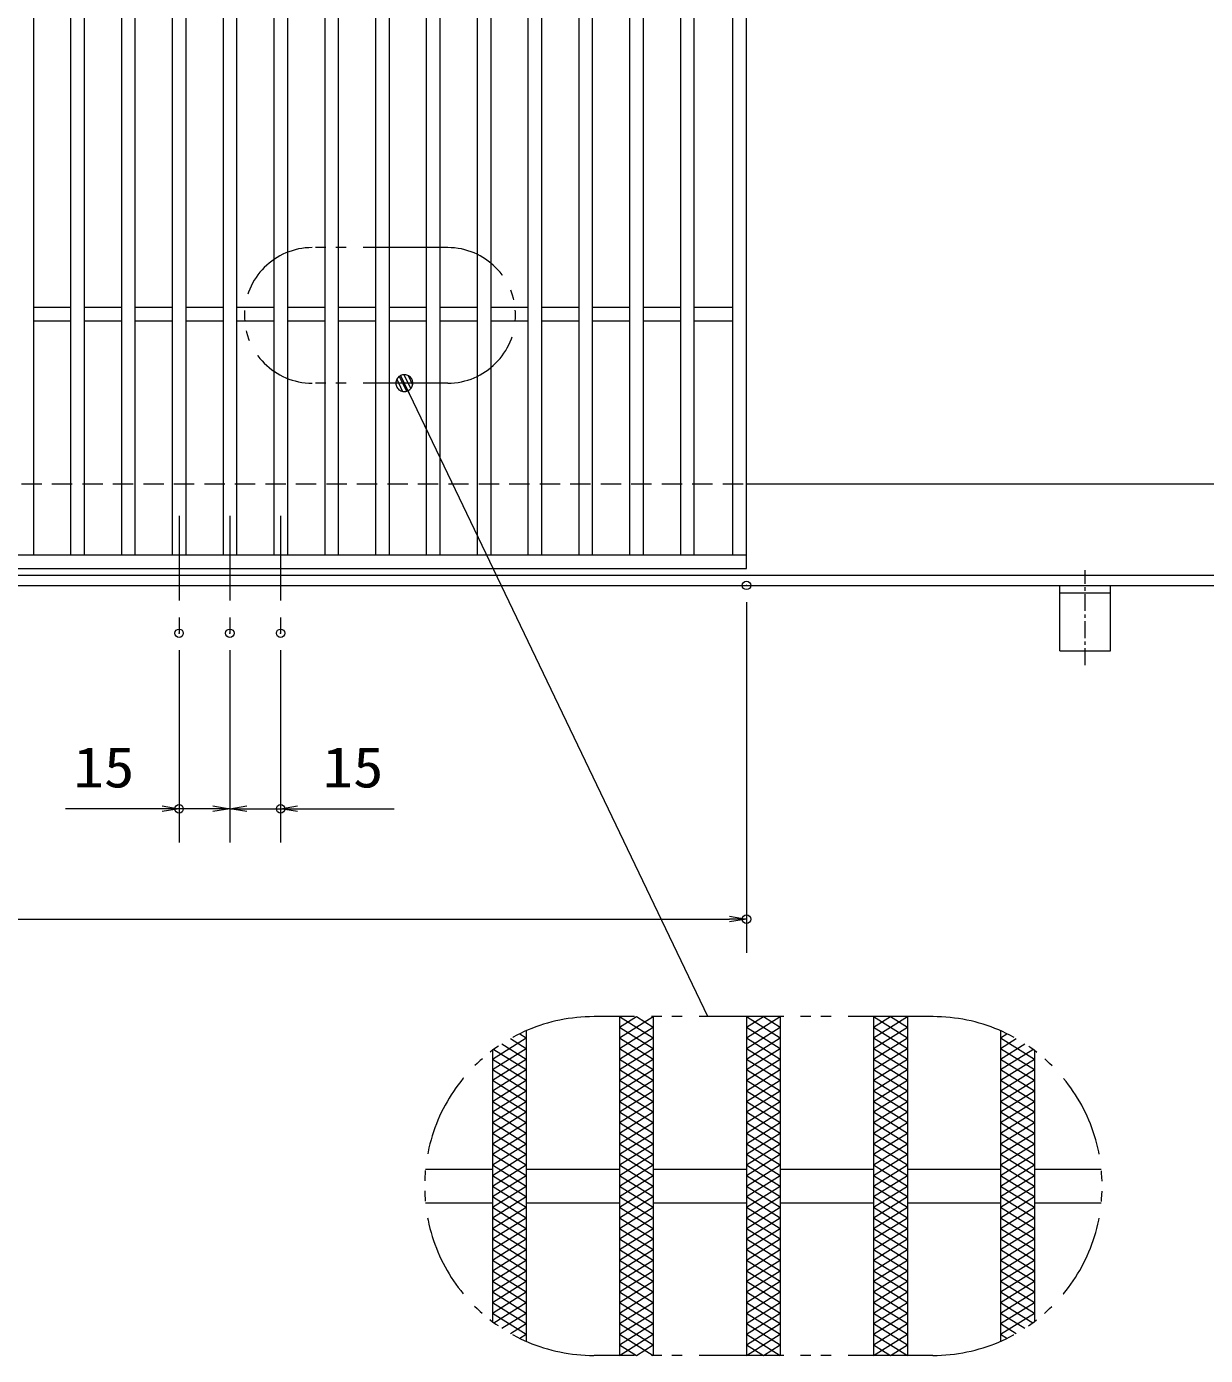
# Model space of a CAD drawing. Units: millimetres, scale not verified. Extents: x -1050 to 1050, y -742 to 742.
# Drawn here: x -7.9 to 340, y -49.8 to 342.4 of the extents above; entities that cross this region are included whole.
import ezdxf
from ezdxf.enums import TextEntityAlignment as Align

# ---------------------------------------------------------------- set-up
doc = ezdxf.new("R2010")
doc.units = ezdxf.units.MM
doc.header["$LTSCALE"] = 5
doc.header["$PDMODE"] = 32
doc.header["$PDSIZE"] = 2.5
for name, pattern in [('CHAIN1', [8, 5, -1, 1, -1]), ('DASHED1', [1.8, 1.2, -0.6]), ('DOUBLE_CHAIN1', [8.8, 5, -1, 0.6, -0.6, 0.6, -1])]:
    doc.linetypes.add(name, pattern=pattern)
for name, color, linetype, lineweight in [('0-1_寸法注釈', 2, 'Continuous', 9), ('0-2_想像線', 134, 'DOUBLE_CHAIN1', 9), ('0-3_ハッチング', 4, 'Continuous', 9), ('0-4_0', 2, 'Continuous', 9), ('0-5_DEFPOINTS', 134, 'Continuous', 9), ('0-6_枠', 7, 'Continuous', 9), ('0-7_蓋', 5, 'Continuous', 9), ('0-8_アンカー', 7, 'Continuous', 9), ('0-9_中心線', 6, 'CHAIN1', 9), ('0-A_溝開口', 4, 'DASHED1', 9)]:
    doc.layers.add(name, color=color, linetype=linetype, lineweight=lineweight)
doc.styles.add('ＭＳ ゴシック', font='')
doc.styles.get('ＭＳ ゴシック').set_extended_font_data('MS Gothic')

# ---------------------------------------------------------------- blocks, each defined once
blk = doc.blocks.new('_OPEN')
at = {"layer": '0-4_0'}
blk.add_line((0, 0), (-5, 0), dxfattribs=at)
blk.add_lwpolyline([(-5, 0.833), (0, 0), (-5, -0.833)], dxfattribs=at)
blk = doc.blocks.new('A$C5D7C781A')
at = {"layer": '0-8_アンカー', "color": 6, "linetype": 'CHAIN1'}
blk.add_line((37.5, 140.11), (37.5, 0), dxfattribs=at)
at = {"layer": '0-8_アンカー'}
for p, q in [((0, 118.78), (0, 22.26)), ((0, 118.78), (75, 118.78)), ((75, 118.78), (75, 22.26)), ((75, 33.76), (0, 33.76)), ((0, 22.26), (75, 22.26))]:
    blk.add_line(p, q, dxfattribs=at)
blk = doc.blocks.new('_Dot')
at = {"layer": '0-4_0'}
for p, q in [((-2.5, 0), (-5, 0)), ((2.445, 0.5), (-2.445, 0.5)), ((1.997, 1.5), (-1.997, 1.5)), ((2.289, -0.995), (-2.289, -0.995)), ((1.499, -1.995), (-1.499, -1.995))]:
    blk.add_line(p, q, dxfattribs=at)
for points in [[(2.5, 0), (2.48, 0.313), (2.421, 0.622), (2.324, 0.92), (2.191, 1.204), (2.023, 1.469), (1.822, 1.711), (1.594, 1.926), (1.34, 2.111), (1.064, 2.262), (0.773, 2.378), (0.468, 2.456), (0.157, 2.495), (-0.157, 2.495), (-0.468, 2.456), (-0.773, 2.378), (-1.064, 2.262), (-1.34, 2.111), (-1.594, 1.926), (-1.822, 1.711), (-2.023, 1.469), (-2.191, 1.204), (-2.324, 0.92), (-2.421, 0.622), (-2.48, 0.313), (-2.5, 0), (0, 0)], [(-2.5, 0), (-2.48, -0.313), (-2.421, -0.622), (-2.324, -0.92), (-2.191, -1.204), (-2.023, -1.469), (-1.822, -1.711), (-1.594, -1.926), (-1.34, -2.111), (-1.064, -2.262), (-0.773, -2.378), (-0.468, -2.456), (-0.157, -2.495), (0.157, -2.495), (0.468, -2.456), (0.773, -2.378), (1.064, -2.262), (1.34, -2.111), (1.594, -1.926), (1.822, -1.711), (2.023, -1.469), (2.191, -1.204), (2.324, -0.92), (2.421, -0.622), (2.48, -0.313), (2.5, 0), (0, 0)]]:
    blk.add_lwpolyline(points, close=True, dxfattribs=at)

msp = doc.modelspace()

# ---------------------------------------------------------------- linework, layer by layer
at = {"layer": '0-1_寸法注釈'}
for p, q in [((193.136, 50.159), (103.978, 236.268)), ((204.55, 172.475), (204.55, 68.953)), ((37.05, 158.328), (37.05, 101.522)), ((52.05, 158.328), (52.05, 101.522)), ((52.05, 158.328), (52.05, 101.522)), ((67.05, 158.328), (67.05, 101.522)), ((32.05, 111.522), (3.513, 111.522)), ((52.05, 111.522), (37.05, 111.522)), ((47.05, 111.522), (42.05, 111.522)), ((52.05, 111.522), (67.05, 111.522)), ((57.05, 111.522), (62.05, 111.522)), ((72.05, 111.522), (100.587, 111.522)), ((-785.45, 78.953), (199.55, 78.953))]:
    msp.add_line(p, q, dxfattribs=at)
at = {"layer": '0-2_想像線'}
for p, q in [((116.372, 277.17), (76.372, 277.17)), ((116.372, 237.17), (76.372, 237.17)), ((259.55, 50.159), (159.55, 50.159)), ((259.55, -49.841), (159.55, -49.841))]:
    msp.add_line(p, q, dxfattribs=at)
for centre, radius, start, end in [((76.372, 257.17), 20, 90, 270), ((116.372, 257.17), 20, 270, 90), ((159.55, 0.159), 50, 90, 270), ((259.55, 0.159), 50, 270, 90)]:
    msp.add_arc(centre, radius, start, end, dxfattribs=at)
at = {"layer": '0-3_ハッチング'}
for p, q in [((167.05, 43.909), (177.05, 50.159)), ((167.05, 50.159), (177.05, 43.909)), ((167.05, 47.034), (172.05, 50.159)), ((172.05, 50.159), (177.05, 47.034)), ((204.55, 43.909), (214.55, 50.159)), ((204.55, 50.159), (214.55, 43.909)), ((204.55, 47.034), (209.55, 50.159)), ((209.55, 50.159), (214.55, 47.034)), ((242.05, 43.909), (252.05, 50.159)), ((242.05, 50.159), (252.05, 43.909)), ((242.05, 47.034), (247.05, 50.159)), ((247.05, 50.159), (252.05, 47.034)), ((129.55, 37.659), (139.55, 43.909)), ((134.925, 43.675), (139.55, 40.784)), ((137.64, 45.103), (139.55, 43.909)), ((167.05, 40.784), (177.05, 47.034)), ((167.05, 47.034), (177.05, 40.784)), ((167.05, 37.659), (177.05, 43.909)), ((167.05, 43.909), (177.05, 37.659)), ((204.55, 40.784), (214.55, 47.034)), ((204.55, 47.034), (214.55, 40.784)), ((204.55, 37.659), (214.55, 43.909)), ((204.55, 43.909), (214.55, 37.659)), ((242.05, 40.784), (252.05, 47.034)), ((242.05, 47.034), (252.05, 40.784)), ((242.05, 37.659), (252.05, 43.909)), ((242.05, 43.909), (252.05, 37.659)), ((279.55, 43.909), (281.46, 45.103)), ((279.55, 43.909), (289.55, 37.659)), ((279.55, 40.784), (284.175, 43.675)), ((129.55, 34.534), (139.55, 40.784)), ((130.007, 40.498), (139.55, 34.534)), ((132.386, 42.137), (139.55, 37.659)), ((167.05, 34.534), (177.05, 40.784)), ((167.05, 40.784), (177.05, 34.534)), ((204.55, 34.534), (214.55, 40.784)), ((204.55, 40.784), (214.55, 34.534)), ((242.05, 34.534), (252.05, 40.784)), ((242.05, 40.784), (252.05, 34.534)), ((279.55, 37.659), (286.714, 42.137)), ((279.55, 40.784), (289.55, 34.534)), ((279.55, 34.534), (289.093, 40.498)), ((129.55, 37.659), (139.55, 31.409)), ((129.55, 31.409), (139.55, 37.659)), ((167.05, 37.659), (177.05, 31.409)), ((167.05, 31.409), (177.05, 37.659)), ((204.55, 37.659), (214.55, 31.409)), ((204.55, 31.409), (214.55, 37.659)), ((242.05, 37.659), (252.05, 31.409)), ((242.05, 31.409), (252.05, 37.659)), ((279.55, 37.659), (289.55, 31.409)), ((279.55, 31.409), (289.55, 37.659)), ((129.55, 34.534), (139.55, 28.284)), ((129.55, 28.284), (139.55, 34.534)), ((129.55, 31.409), (139.55, 25.159)), ((129.55, 25.159), (139.55, 31.409)), ((167.05, 34.534), (177.05, 28.284)), ((167.05, 28.284), (177.05, 34.534)), ((167.05, 31.409), (177.05, 25.159)), ((167.05, 25.159), (177.05, 31.409)), ((204.55, 34.534), (214.55, 28.284)), ((204.55, 28.284), (214.55, 34.534)), ((204.55, 31.409), (214.55, 25.159)), ((204.55, 25.159), (214.55, 31.409)), ((242.05, 34.534), (252.05, 28.284)), ((242.05, 28.284), (252.05, 34.534)), ((242.05, 31.409), (252.05, 25.159)), ((242.05, 25.159), (252.05, 31.409)), ((279.55, 34.534), (289.55, 28.284)), ((279.55, 28.284), (289.55, 34.534)), ((279.55, 31.409), (289.55, 25.159)), ((279.55, 25.159), (289.55, 31.409)), ((129.55, 28.284), (139.55, 22.034)), ((129.55, 22.034), (139.55, 28.284)), ((167.05, 28.284), (177.05, 22.034)), ((167.05, 22.034), (177.05, 28.284)), ((204.55, 28.284), (214.55, 22.034)), ((204.55, 22.034), (214.55, 28.284)), ((242.05, 28.284), (252.05, 22.034)), ((242.05, 22.034), (252.05, 28.284)), ((279.55, 28.284), (289.55, 22.034)), ((279.55, 22.034), (289.55, 28.284)), ((129.55, 25.159), (139.55, 18.909)), ((129.55, 18.909), (139.55, 25.159)), ((167.05, 18.909), (177.05, 25.159)), ((167.05, 25.159), (177.05, 18.909)), ((204.55, 25.159), (214.55, 18.909)), ((204.55, 18.909), (214.55, 25.159)), ((242.05, 25.159), (252.05, 18.909)), ((242.05, 18.909), (252.05, 25.159)), ((279.55, 25.159), (289.55, 18.909)), ((279.55, 18.909), (289.55, 25.159)), ((129.55, 22.034), (139.55, 15.784)), ((129.55, 15.784), (139.55, 22.034)), ((167.05, 22.034), (177.05, 15.784)), ((167.05, 15.784), (177.05, 22.034)), ((204.55, 22.034), (214.55, 15.784)), ((204.55, 15.784), (214.55, 22.034)), ((242.05, 22.034), (252.05, 15.784)), ((242.05, 15.784), (252.05, 22.034)), ((279.55, 22.034), (289.55, 15.784)), ((279.55, 15.784), (289.55, 22.034)), ((129.55, 12.659), (139.55, 18.909)), ((129.55, 18.909), (139.55, 12.659)), ((129.55, 9.534), (139.55, 15.784)), ((129.55, 15.784), (139.55, 9.534)), ((167.05, 12.659), (177.05, 18.909)), ((167.05, 18.909), (177.05, 12.659)), ((167.05, 9.534), (177.05, 15.784)), ((167.05, 15.784), (177.05, 9.534)), ((204.55, 12.659), (214.55, 18.909)), ((204.55, 18.909), (214.55, 12.659)), ((204.55, 9.534), (214.55, 15.784)), ((204.55, 15.784), (214.55, 9.534)), ((242.05, 12.659), (252.05, 18.909)), ((242.05, 18.909), (252.05, 12.659)), ((242.05, 9.534), (252.05, 15.784)), ((242.05, 15.784), (252.05, 9.534)), ((279.55, 12.659), (289.55, 18.909)), ((279.55, 18.909), (289.55, 12.659)), ((279.55, 9.534), (289.55, 15.784)), ((279.55, 15.784), (289.55, 9.534)), ((129.55, 6.409), (139.55, 12.659)), ((129.55, 12.659), (139.55, 6.409)), ((167.05, 6.409), (177.05, 12.659)), ((167.05, 12.659), (177.05, 6.409)), ((204.55, 6.409), (214.55, 12.659)), ((204.55, 12.659), (214.55, 6.409)), ((242.05, 6.409), (252.05, 12.659)), ((242.05, 12.659), (252.05, 6.409)), ((279.55, 6.409), (289.55, 12.659)), ((279.55, 12.659), (289.55, 6.409)), ((129.55, 3.284), (139.55, 9.534)), ((129.55, 9.534), (139.55, 3.284)), ((167.05, 3.284), (177.05, 9.534)), ((167.05, 9.534), (177.05, 3.284)), ((204.55, 3.284), (214.55, 9.534)), ((204.55, 9.534), (214.55, 3.284)), ((242.05, 3.284), (252.05, 9.534)), ((242.05, 9.534), (252.05, 3.284)), ((279.55, 3.284), (289.55, 9.534)), ((279.55, 9.534), (289.55, 3.284)), ((129.55, 0.159), (139.55, 6.409)), ((129.55, 6.409), (139.55, 0.159)), ((167.05, 0.159), (177.05, 6.409)), ((167.05, 6.409), (177.05, 0.159)), ((204.55, 0.159), (214.55, 6.409)), ((204.55, 6.409), (214.55, 0.159)), ((242.05, 0.159), (252.05, 6.409)), ((242.05, 6.409), (252.05, 0.159)), ((279.55, 0.159), (289.55, 6.409)), ((279.55, 6.409), (289.55, 0.159)), ((129.55, -2.966), (139.55, 3.284)), ((129.55, 3.284), (139.55, -2.966)), ((129.55, -6.091), (139.55, 0.159)), ((129.55, 0.159), (139.55, -6.091)), ((167.05, -2.966), (177.05, 3.284)), ((167.05, 3.284), (177.05, -2.966)), ((167.05, -6.091), (177.05, 0.159)), ((167.05, 0.159), (177.05, -6.091)), ((204.55, -2.966), (214.55, 3.284)), ((204.55, 3.284), (214.55, -2.966)), ((204.55, -6.091), (214.55, 0.159)), ((204.55, 0.159), (214.55, -6.091)), ((242.05, -2.966), (252.05, 3.284)), ((242.05, 3.284), (252.05, -2.966)), ((242.05, -6.091), (252.05, 0.159)), ((242.05, 0.159), (252.05, -6.091)), ((279.55, -2.966), (289.55, 3.284)), ((279.55, 3.284), (289.55, -2.966)), ((279.55, -6.091), (289.55, 0.159)), ((279.55, 0.159), (289.55, -6.091)), ((129.55, -9.216), (139.55, -2.966)), ((129.55, -2.966), (139.55, -9.216)), ((167.05, -9.216), (177.05, -2.966)), ((167.05, -2.966), (177.05, -9.216)), ((204.55, -9.216), (214.55, -2.966)), ((204.55, -2.966), (214.55, -9.216)), ((242.05, -9.216), (252.05, -2.966)), ((242.05, -2.966), (252.05, -9.216)), ((279.55, -9.216), (289.55, -2.966)), ((279.55, -2.966), (289.55, -9.216)), ((129.55, -12.341), (139.55, -6.091)), ((129.55, -6.091), (139.55, -12.341)), ((167.05, -12.341), (177.05, -6.091)), ((167.05, -6.091), (177.05, -12.341)), ((204.55, -12.341), (214.55, -6.091)), ((204.55, -6.091), (214.55, -12.341)), ((242.05, -12.341), (252.05, -6.091)), ((242.05, -6.091), (252.05, -12.341)), ((279.55, -12.341), (289.55, -6.091)), ((279.55, -6.091), (289.55, -12.341)), ((129.55, -15.466), (139.55, -9.216)), ((129.55, -9.216), (139.55, -15.466)), ((167.05, -15.466), (177.05, -9.216)), ((167.05, -9.216), (177.05, -15.466)), ((204.55, -15.466), (214.55, -9.216)), ((204.55, -9.216), (214.55, -15.466)), ((242.05, -15.466), (252.05, -9.216)), ((242.05, -9.216), (252.05, -15.466)), ((279.55, -15.466), (289.55, -9.216)), ((279.55, -9.216), (289.55, -15.466)), ((129.55, -18.591), (139.55, -12.341)), ((129.55, -12.341), (139.55, -18.591)), ((129.55, -21.716), (139.55, -15.466)), ((129.55, -15.466), (139.55, -21.716)), ((167.05, -18.591), (177.05, -12.341)), ((167.05, -12.341), (177.05, -18.591)), ((167.05, -21.716), (177.05, -15.466)), ((167.05, -15.466), (177.05, -21.716)), ((204.55, -18.591), (214.55, -12.341)), ((204.55, -12.341), (214.55, -18.591)), ((204.55, -21.716), (214.55, -15.466)), ((204.55, -15.466), (214.55, -21.716)), ((242.05, -18.591), (252.05, -12.341)), ((242.05, -12.341), (252.05, -18.591)), ((242.05, -21.716), (252.05, -15.466)), ((242.05, -15.466), (252.05, -21.716)), ((279.55, -18.591), (289.55, -12.341)), ((279.55, -12.341), (289.55, -18.591)), ((279.55, -21.716), (289.55, -15.466)), ((279.55, -15.466), (289.55, -21.716)), ((129.55, -24.841), (139.55, -18.591)), ((129.55, -18.591), (139.55, -24.841)), ((167.05, -24.841), (177.05, -18.591)), ((167.05, -18.591), (177.05, -24.841)), ((204.55, -24.841), (214.55, -18.591)), ((204.55, -18.591), (214.55, -24.841)), ((242.05, -24.841), (252.05, -18.591)), ((242.05, -18.591), (252.05, -24.841)), ((279.55, -24.841), (289.55, -18.591)), ((279.55, -18.591), (289.55, -24.841)), ((129.55, -21.716), (139.55, -27.966)), ((129.55, -27.966), (139.55, -21.716)), ((167.05, -21.716), (177.05, -27.966)), ((167.05, -27.966), (177.05, -21.716)), ((204.55, -21.716), (214.55, -27.966)), ((204.55, -27.966), (214.55, -21.716)), ((242.05, -21.716), (252.05, -27.966)), ((242.05, -27.966), (252.05, -21.716)), ((279.55, -21.716), (289.55, -27.966)), ((279.55, -27.966), (289.55, -21.716)), ((129.55, -24.841), (139.55, -31.091)), ((129.55, -31.091), (139.55, -24.841)), ((167.05, -24.841), (177.05, -31.091)), ((167.05, -31.091), (177.05, -24.841)), ((204.55, -24.841), (214.55, -31.091)), ((204.55, -31.091), (214.55, -24.841)), ((242.05, -24.841), (252.05, -31.091)), ((242.05, -31.091), (252.05, -24.841)), ((279.55, -24.841), (289.55, -31.091)), ((279.55, -31.091), (289.55, -24.841)), ((129.55, -27.966), (139.55, -34.216)), ((129.55, -34.216), (139.55, -27.966)), ((129.55, -31.091), (139.55, -37.341)), ((129.55, -37.341), (139.55, -31.091)), ((167.05, -27.966), (177.05, -34.216)), ((167.05, -34.216), (177.05, -27.966)), ((167.05, -31.091), (177.05, -37.341)), ((167.05, -37.341), (177.05, -31.091)), ((204.55, -27.966), (214.55, -34.216)), ((204.55, -34.216), (214.55, -27.966)), ((204.55, -31.091), (214.55, -37.341)), ((204.55, -37.341), (214.55, -31.091)), ((242.05, -27.966), (252.05, -34.216)), ((242.05, -34.216), (252.05, -27.966)), ((242.05, -31.091), (252.05, -37.341)), ((242.05, -37.341), (252.05, -31.091)), ((279.55, -27.966), (289.55, -34.216)), ((279.55, -34.216), (289.55, -27.966)), ((279.55, -31.091), (289.55, -37.341)), ((279.55, -37.341), (289.55, -31.091)), ((129.55, -34.216), (139.55, -40.466)), ((130.007, -40.18), (139.55, -34.216)), ((167.05, -34.216), (177.05, -40.466)), ((167.05, -40.466), (177.05, -34.216)), ((204.55, -34.216), (214.55, -40.466)), ((204.55, -40.466), (214.55, -34.216)), ((242.05, -34.216), (252.05, -40.466)), ((242.05, -40.466), (252.05, -34.216)), ((279.55, -34.216), (289.093, -40.18)), ((279.55, -40.466), (289.55, -34.216)), ((129.55, -37.341), (139.55, -43.591)), ((132.386, -41.818), (139.55, -37.341)), ((167.05, -37.341), (177.05, -43.591)), ((167.05, -43.591), (177.05, -37.341)), ((204.55, -37.341), (214.55, -43.591)), ((204.55, -43.591), (214.55, -37.341)), ((242.05, -37.341), (252.05, -43.591)), ((242.05, -43.591), (252.05, -37.341)), ((279.55, -43.591), (289.55, -37.341)), ((279.55, -37.341), (286.714, -41.818)), ((134.925, -43.357), (139.55, -40.466)), ((167.05, -40.466), (177.05, -46.716)), ((167.05, -46.716), (177.05, -40.466)), ((204.55, -40.466), (214.55, -46.716)), ((204.55, -46.716), (214.55, -40.466)), ((242.05, -40.466), (252.05, -46.716)), ((242.05, -46.716), (252.05, -40.466)), ((279.55, -40.466), (284.175, -43.357)), ((137.64, -44.785), (139.55, -43.591)), ((167.05, -43.591), (177.05, -49.841)), ((167.05, -49.841), (177.05, -43.591)), ((167.05, -46.716), (172.05, -49.841)), ((172.05, -49.841), (177.05, -46.716)), ((204.55, -43.591), (214.55, -49.841)), ((204.55, -49.841), (214.55, -43.591)), ((204.55, -46.716), (209.55, -49.841)), ((209.55, -49.841), (214.55, -46.716)), ((242.05, -43.591), (252.05, -49.841)), ((242.05, -49.841), (252.05, -43.591)), ((242.05, -46.716), (247.05, -49.841)), ((247.05, -49.841), (252.05, -46.716)), ((279.55, -43.591), (281.46, -44.785))]:
    msp.add_line(p, q, dxfattribs=at)
at = {"layer": '0-5_DEFPOINTS'}
for p in [(204.55, 177.475), (37.05, 163.328), (52.05, 163.328), (67.05, 163.328), (37.05, 111.522), (67.05, 111.522), (204.55, 78.953)]:
    msp.add_point(p, dxfattribs=at)
at = {"layer": '0-6_枠'}
for p, q in [((204.55, 207.475), (409.55, 207.475)), ((-792.45, 180.475), (411.386, 180.475)), ((-795.45, 177.475), (409.55, 177.475))]:
    msp.add_line(p, q, dxfattribs=at)
at = {"layer": '0-7_蓋'}
for p, q in [((204.55, 182.475), (204.55, 532.475)), ((-5.95, 528.475), (-5.95, 186.475)), ((5.05, 528.475), (5.05, 186.475)), ((9.05, 528.475), (9.05, 186.475)), ((20.05, 528.475), (20.05, 186.475)), ((24.05, 528.475), (24.05, 186.475)), ((35.05, 528.475), (35.05, 186.475)), ((39.05, 528.475), (39.05, 186.475)), ((50.05, 528.475), (50.05, 186.475)), ((54.05, 528.475), (54.05, 186.475)), ((65.05, 528.475), (65.05, 186.475)), ((69.05, 528.475), (69.05, 186.475)), ((80.05, 528.475), (80.05, 186.475)), ((84.05, 528.475), (84.05, 186.475)), ((95.05, 528.475), (95.05, 186.475)), ((99.05, 528.475), (99.05, 186.475)), ((110.05, 528.475), (110.05, 186.475)), ((114.05, 528.475), (114.05, 186.475)), ((125.05, 528.475), (125.05, 186.475)), ((129.05, 528.475), (129.05, 186.475)), ((140.05, 528.475), (140.05, 186.475)), ((144.05, 528.475), (144.05, 186.475)), ((155.05, 528.475), (155.05, 186.475)), ((159.05, 528.475), (159.05, 186.475)), ((170.05, 528.475), (170.05, 186.475)), ((174.05, 528.475), (174.05, 186.475)), ((185.05, 528.475), (185.05, 186.475)), ((189.05, 528.475), (189.05, 186.475)), ((200.55, 186.475), (200.55, 528.475)), ((5.05, 259.475), (-5.95, 259.475)), ((20.05, 259.475), (9.05, 259.475)), ((35.05, 259.475), (24.05, 259.475)), ((50.05, 259.475), (39.05, 259.475)), ((65.05, 259.475), (54.05, 259.475)), ((80.05, 259.475), (69.05, 259.475)), ((95.05, 259.475), (84.05, 259.475)), ((110.05, 259.475), (99.05, 259.475)), ((125.05, 259.475), (114.05, 259.475)), ((140.05, 259.475), (129.05, 259.475)), ((155.05, 259.475), (144.05, 259.475)), ((170.05, 259.475), (159.05, 259.475)), ((185.05, 259.475), (174.05, 259.475)), ((200.55, 259.475), (189.05, 259.475)), ((5.05, 255.475), (-5.95, 255.475)), ((20.05, 255.475), (9.05, 255.475)), ((35.05, 255.475), (24.05, 255.475)), ((50.05, 255.475), (39.05, 255.475)), ((65.05, 255.475), (54.05, 255.475)), ((80.05, 255.475), (69.05, 255.475)), ((95.05, 255.475), (84.05, 255.475)), ((110.05, 255.475), (99.05, 255.475)), ((125.05, 255.475), (114.05, 255.475)), ((140.05, 255.475), (129.05, 255.475)), ((155.05, 255.475), (144.05, 255.475)), ((170.05, 255.475), (159.05, 255.475)), ((185.05, 255.475), (174.05, 255.475)), ((200.55, 255.475), (189.05, 255.475)), ((-790.45, 186.475), (204.55, 186.475)), ((-790.45, 182.475), (204.55, 182.475)), ((167.05, 50.159), (167.05, -49.841)), ((167.05, 50.159), (167.05, -49.841)), ((177.05, 50.159), (177.05, -49.841)), ((177.05, 50.159), (177.05, -49.841)), ((204.55, 50.159), (204.55, -49.841)), ((204.55, 50.159), (204.55, -49.841)), ((214.55, 50.159), (214.55, -49.841)), ((214.55, 50.159), (214.55, -49.841)), ((242.05, 50.159), (242.05, -49.841)), ((242.05, 50.159), (242.05, -49.841)), ((252.05, 50.159), (252.05, -49.841)), ((252.05, 50.159), (252.05, -49.841)), ((139.55, 45.985), (139.55, -45.667)), ((139.55, 45.985), (139.55, -45.667)), ((279.55, 45.985), (279.55, -45.667)), ((279.55, 45.985), (279.55, -45.667)), ((129.55, 40.159), (129.55, -39.841)), ((129.55, 40.159), (129.55, -39.841)), ((289.55, 40.159), (289.55, -39.841)), ((289.55, 40.159), (289.55, -39.841)), ((109.801, 5.159), (129.55, 5.159)), ((139.55, 5.159), (167.05, 5.159)), ((177.05, 5.159), (204.55, 5.159)), ((214.55, 5.159), (242.05, 5.159)), ((252.05, 5.159), (279.55, 5.159)), ((289.55, 5.159), (309.299, 5.159)), ((109.801, -4.841), (129.55, -4.841)), ((139.55, -4.841), (167.05, -4.841)), ((177.05, -4.841), (204.55, -4.841)), ((214.55, -4.841), (242.05, -4.841)), ((252.05, -4.841), (279.55, -4.841)), ((289.55, -4.841), (309.299, -4.841))]:
    msp.add_line(p, q, dxfattribs=at)
at = {"layer": '0-9_中心線'}
for p, q in [((37.05, 197.969), (37.05, 163.328)), ((52.05, 197.969), (52.05, 163.328)), ((67.05, 197.969), (67.05, 163.328))]:
    msp.add_line(p, q, dxfattribs=at)
at = {"layer": '0-A_溝開口'}
msp.add_line((-765.45, 207.475), (204.55, 207.475), dxfattribs=at)

# ---------------------------------------------------------------- block references
at = {"layer": '0-1_寸法注釈'}
for name, p, rotation in [('_Dot', (103.546, 237.17), 115.59735), ('_OPEN', (52.05, 111.522), 180), ('_OPEN', (67.05, 111.522), 180)]:
    msp.add_blockref(name, p, dxfattribs=dict(at, rotation=rotation))
for p in [(37.05, 111.522), (52.05, 111.522), (204.55, 78.953)]:
    msp.add_blockref('_OPEN', p, dxfattribs=at)
at = {"layer": '0-8_アンカー', "xscale": -0.2, "yscale": 0.2, "rotation": 180}
msp.add_blockref('A$C5D7C781A', (297.05, 181.927), dxfattribs=at)

# ---------------------------------------------------------------- texts
at = {"layer": '0-1_寸法注釈', "color": 7, "style": 'ＭＳ ゴシック', "width": 1.1}
for p in [(5.893, 114.209), (79.43, 114.209)]:
    msp.add_text('15', height=12.02, dxfattribs=at).set_placement(p, align=Align.BOTTOM_LEFT)

doc.saveas('drawing.dxf')
